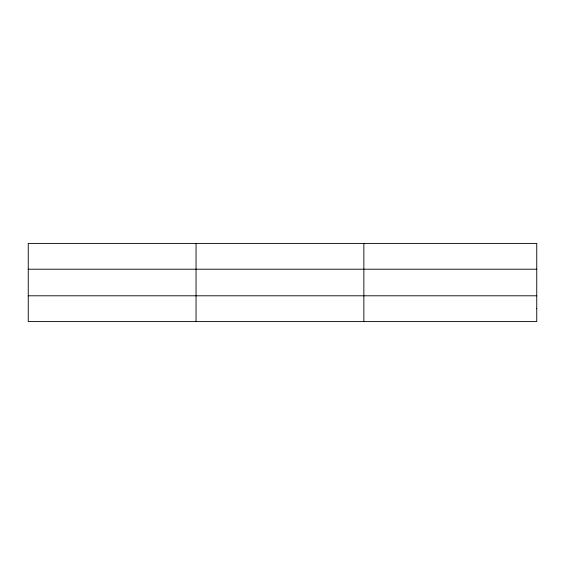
<?xml version="1.0" encoding="UTF-8"?>
<svg xmlns="http://www.w3.org/2000/svg" width="565" height="565" viewBox="0 0 565 565"><rect width="100%" height="100%" fill="white"/><g stroke="black" fill="none" stroke-linecap="round" stroke-linejoin="round"><path stroke-width="0.85" d="M196.055 321.591L196.055 243.409M363.86 321.591L363.86 243.409M28.25 269.208L536.75 269.208M28.25 295.792L536.75 295.792M536.75 308.688L536.75 321.591L28.25 321.591L28.25 243.409L536.75 243.409L536.75 308.688"/></g></svg>
